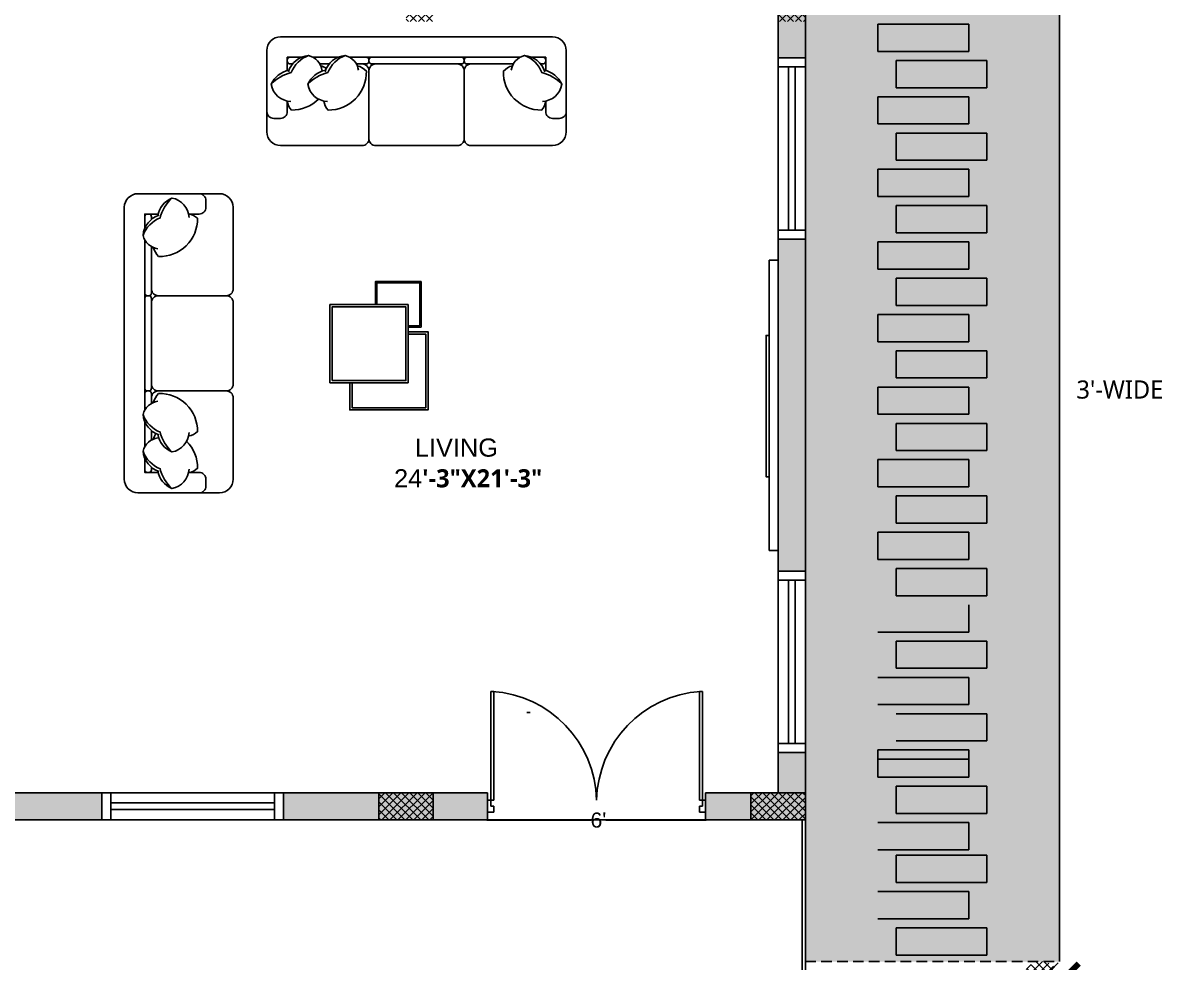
# Model space of a CAD drawing. Header units: inches. Extents: x 99023 to 109265, y 17199 to 18675.
# Drawn here: x 99803 to 100180.5, y 17932.4 to 18243 of the extents above; entities that cross this region are included whole.
import ezdxf

# ---------------------------------------------------------------- set-up
doc = ezdxf.new("R2010")
doc.units = ezdxf.units.IN
doc.linetypes.add('HIDDEN', pattern=[0.375, 0.25, -0.125])
doc.layers.get('0').update_dxf_attribs({"color": 255})
for name, color, linetype in [('Column', 170, 'Continuous'), ('HAT', 8, 'Continuous'), ('I-WALL-PATT', 7, 'Continuous')]:
    doc.layers.add(name, color=color, linetype=linetype)
doc.styles.get("Standard").update_dxf_attribs({"font": 'arial.ttf'})
doc.styles.add('style2', font='romans.shx', dxfattribs={"width": 0.65})
doc.dimstyles.new('115', dxfattribs={"dimscale": 4.25, "dimtxt": 3, "dimasz": 0.5, "dimexe": 0.75, "dimexo": 0.75, "dimgap": 0.25, "dimtad": 1, "dimdec": 8, "dimzin": 0, "dimdsep": 46, "dimlunit": 4, "dimtxsty": 'style2', "dimblk": 'DOT', "dimcen": 0.25, "dimdle": 0.75, "dimclrd": 5, "dimclre": 5, "dimclrt": 2, "dimadec": 0, "dimazin": 0, "dimtfac": 0.75, "dimtdec": 8, "dimtix": 1, "dimtmove": 2, "dimatfit": 0, "dimfxl": 1, "dimfrac": 1, "dimtolj": 1, "dimtzin": 0, "dimlwd": -1, "dimlwe": -1, "dimarcsym": 0})
doc.dimstyles.get("Standard").update_dxf_attribs({"dimtxt": 0.18, "dimasz": 0.18, "dimexe": 0.18, "dimexo": 0.0625, "dimgap": 0.09, "dimtad": 0, "dimtih": 1, "dimtoh": 1, "dimdec": 4, "dimzin": 0, "dimdsep": 46, "dimtxsty": 'Standard', "dimcen": 0.09, "dimadec": 0, "dimazin": 0, "dimtfac": 1, "dimtdec": 4, "dimtofl": 0, "dimtmove": 0, "dimatfit": 3, "dimfxl": 1, "dimtolj": 1, "dimtzin": 0, "dimarcsym": 0})

# ---------------------------------------------------------------- blocks, each defined once
blk = doc.blocks.new('*D28')
at = {"color": 0, "lineweight": -2, "transparency": 16777216}
for p, q in [((99956.57, 17979.38), (99956.57, 17979.17)), ((99956.75, 17979.35), (99990.77, 17979.35)), ((100028.39, 17979.35), (99995.58, 17979.35)), ((100028.57, 17979.38), (100028.57, 17979.17))]:
    blk.add_line(p, q, dxfattribs=at)
for points in [[(99956.75, 17979.38), (99956.75, 17979.32), (99956.57, 17979.35)], [(100028.39, 17979.38), (100028.39, 17979.32), (100028.57, 17979.35)]]:
    blk.add_solid(points, dxfattribs=at)
at = {"layer": 'Defpoints', "color": 0, "lineweight": -2, "transparency": 16777216}
for p in [(99956.57, 17979.44), (99956.57, 17979.35), (100028.57, 17979.44)]:
    blk.add_point(p, dxfattribs=at)
at = {"color": 0, "transparency": 16777216, "insert": (99993.18, 17979.35), "char_height": 5, "attachment_point": 5}
blk.add_mtext("\\A1;6'", dxfattribs=at)
blk = doc.blocks.new('_ArchTick')
at = {"color": 0, "linetype": 'ByBlock', "const_width": 0.15}
blk.add_lwpolyline([(-0.5, -0.5), (0.5, 0.5)], dxfattribs=at)
blk = doc.blocks.new('*D17')
at = {"color": 4, "linetype": 'ByBlock', "transparency": 16777216}
for p, q in [((100145.57, 17929.42), (100145.57, 17922.35)), ((101708.57, 17929.42), (101708.57, 17922.35))]:
    blk.add_line(p, q, dxfattribs=at)
at = {"color": 4, "transparency": 16777216}
blk.add_line((100142.38, 17925.54), (101711.76, 17925.54), dxfattribs=at)
at = {"layer": 'Defpoints', "color": 0, "linetype": 'ByBlock', "lineweight": -2, "transparency": 16777216}
for p in [(100145.57, 17932.61), (101708.57, 17932.61), (101708.57, 17925.54)]:
    blk.add_point(p, dxfattribs=at)
at = {"color": 4, "linetype": 'ByBlock', "transparency": 16777216, "xscale": 12.75, "yscale": 12.75, "zscale": 12.75, "rotation": 180}
blk.add_blockref('_ArchTick', (100145.57, 17925.54), dxfattribs=at)
at = {"color": 4, "linetype": 'ByBlock', "transparency": 16777216, "xscale": 12.75, "yscale": 12.75, "zscale": 12.75}
blk.add_blockref('_ArchTick', (101708.57, 17925.54), dxfattribs=at)
at = {"color": 4, "linetype": 'ByBlock', "transparency": 16777216, "insert": (100927.07, 17934.19), "char_height": 12.75, "attachment_point": 5, "style": 'style2'}
blk.add_mtext('\\A1;130\'-3"', dxfattribs=at)

msp = doc.modelspace()

# ---------------------------------------------------------------- hatches: boundary and pattern name
at = {"layer": 'HAT', "linetype": 'ByBlock'}
h = msp.add_hatch(dxfattribs=at)
h.set_pattern_fill('ANSI37', color=256, scale=15)
h.set_pattern_definition([(45, (-251813.3967, -54534.0869), (-1.325825215, 1.325825215), []), (135, (-251813.3967, -54534.0869), (-1.325825215, -1.325825215), [])])
h.paths.add_polyline_path([(99572.56989581, 17979.43877382), (99587.56989581, 17979.43877382), (99587.56989581, 17988.43877382), (99572.56989581, 17988.43877382)])
edge = h.paths.add_edge_path()
edge.add_arc((99767.56989581, 18066.43877382), 6, 0, 360)
edge = h.paths.add_edge_path()
edge.add_arc((99611.56989581, 18066.43877382), 6, 0, 360)
edge = h.paths.add_edge_path()
edge.add_arc((99767.56989581, 18175.93877382), 6, 0, 360)
edge = h.paths.add_edge_path()
edge.add_arc((99611.56989581, 18175.93877382), 6, 0, 360)
edge = h.paths.add_edge_path()
edge.add_arc((100139.56989581, 17926.60544049), 6, 0, 360)
edge = h.paths.add_edge_path()
edge.add_arc((100139.56989581, 17769.43877382), 6, 0, 360)
edge = h.paths.add_edge_path()
edge.add_arc((99914.78482924, 17769.43877382), 6, 0, 360)
edge = h.paths.add_edge_path()
edge.add_arc((100057.06989581, 17851.93877382), 6, 0, 360)
edge = h.paths.add_edge_path()
edge.add_arc((99934.10840987, 17851.93877382), 6, 0, 360)
edge = h.paths.add_edge_path()
edge.add_arc((99835.06989581, 17851.93877382), 6, 0, 360)
h.paths.add_polyline_path([(100061.56989581, 17979.43877382), (100043.56989581, 17979.43877382), (100043.56989581, 17988.43877382), (100061.56989581, 17988.43877382)])
h.paths.add_polyline_path([(99920.60840987, 17979.43877382), (99938.60840987, 17979.43877382), (99938.60840987, 17988.43877382), (99920.60840987, 17988.43877382)])
h.paths.add_polyline_path([(99755.56989581, 17979.43877382), (99770.56989581, 17979.43877382), (99770.56989581, 17988.43877382), (99755.56989581, 17988.43877382)])
h.paths.add_polyline_path([(99572.56989581, 17847.43877382), (99587.56989581, 17847.43877382), (99587.56989581, 17856.43877382), (99572.56989581, 17856.43877382)])
h.paths.add_polyline_path([(99755.56989581, 17862.43877382), (99755.56989581, 17847.43877382), (99764.56989581, 17847.43877382), (99764.56989581, 17862.43877382)])
h.paths.add_polyline_path([(100052.56989581, 18261.43877382), (100052.56989581, 18243.43877382), (100061.56989581, 18243.43877382), (100061.56989581, 18261.43877382)])
h.paths.add_polyline_path([(99929.60840987, 18261.43877382), (99929.60840987, 18243.43877382), (99938.60840987, 18243.43877382), (99938.60840987, 18261.43877382)])
h.paths.add_polyline_path([(99755.56989581, 18258.43877382), (99755.56989581, 18243.43877382), (99764.56989581, 18243.43877382), (99764.56989581, 18258.43877382)])
h.paths.add_polyline_path([(99671.56989581, 18258.43877382), (99671.56989581, 18243.43877382), (99680.56989581, 18243.43877382), (99680.56989581, 18258.43877382)])
h.paths.add_polyline_path([(99488.56989581, 18258.43877382), (99488.56989581, 18243.43877382), (99497.56989581, 18243.43877382), (99497.56989581, 18258.43877382)])
h.paths.add_polyline_path([(99374.56989581, 18171.43877382), (99392.56989581, 18171.43877382), (99392.56989581, 18180.43877382), (99374.56989581, 18180.43877382)])
h.paths.add_polyline_path([(99383.56989581, 18006.43877382), (99383.56989581, 17991.43877382), (99392.56989581, 17991.43877382), (99392.56989581, 18006.43877382)])
h.paths.add_polyline_path([(99383.56989581, 17862.43877382), (99383.56989581, 17847.43877382), (99392.56989581, 17847.43877382), (99392.56989581, 17862.43877382)])
h.paths.add_polyline_path([(99197.56989581, 17862.43877382), (99197.56989581, 17847.43877382), (99206.56989581, 17847.43877382), (99206.56989581, 17862.43877382)])
h.paths.add_polyline_path([(99197.56989581, 18006.43877382), (99197.56989581, 17991.43877382), (99206.56989581, 17991.43877382), (99206.56989581, 18006.43877382)])
h.paths.add_polyline_path([(99197.56989581, 18189.43877382), (99197.56989581, 18171.43877382), (99206.56989581, 18171.43877382), (99206.56989581, 18189.43877382)])
h.paths.add_polyline_path([(99197.56989581, 18414.43877382), (99197.56989581, 18399.43877382), (99206.56989581, 18399.43877382), (99206.56989581, 18414.43877382)])
h.paths.add_polyline_path([(99488.56989581, 18405.43877382), (99503.56989581, 18405.43877382), (99503.56989581, 18414.43877382), (99488.56989581, 18414.43877382)])
h.paths.add_polyline_path([(99377.56989581, 18405.43877382), (99392.56989581, 18405.43877382), (99392.56989581, 18414.43877382), (99377.56989581, 18414.43877382)])
h.paths.add_polyline_path([(99665.56989581, 18405.43877382), (99680.56989581, 18405.43877382), (99680.56989581, 18414.43877382), (99665.56989581, 18414.43877382)])
h.paths.add_polyline_path([(99755.56989581, 18405.43877382), (99770.56989581, 18405.43877382), (99770.56989581, 18414.43877382), (99755.56989581, 18414.43877382)])
h.paths.add_polyline_path([(100046.56989581, 18405.43877382), (100061.56989581, 18405.43877382), (100061.56989581, 18414.43877382), (100046.56989581, 18414.43877382)])
h.paths.add_polyline_path([(99923.60840987, 18405.43877382), (99938.60840987, 18405.43877382), (99938.60840987, 18414.43877382), (99923.60840987, 18414.43877382)])
at = {"layer": 'I-WALL-PATT', "true_color": 0x136734, "transparency": 33554687}
h = msp.add_hatch(dxfattribs=at)
h.set_pattern_fill('AR-CONC', color=116)
h.set_pattern_definition([(50, (93380.6706, 15886.008), (7.172602, -0.6275213), [0.75, -8.25]), (355, (93380.6706, 15886.008), (-1.387513, 7.521921), [0.6, -6.6]), (100.45144, (93381.268, 15885.956), (5.7850885, 6.8944), [0.637402, -7.011421]), (46.1842, (93380.671, 15888.008), (10.672413, -1.655193), [1.125, -12.375]), (96.63564, (93381.56, 15887.87), (9.34662, 9.741186), [0.956103, -10.517138]), (351.18416, (93380.671, 15888.008), (9.34662, 9.741186), [0.9, -9.9]), (21, (93381.6706, 15887.508), (5.9690705, -4.026189), [0.75, -8.25]), (326, (93381.6706, 15887.508), (2.433153, 7.2515005), [0.6, -6.6]), (71.45144, (93382.168, 15887.173), (8.402224, 3.2253115), [0.637402, -7.011421]), (37.5, (93380.6706, 15886.0083), (0.12159855, 3.3289385), [0, -6.52, 0, -6.7, 0, -6.625]), (7.5, (93380.6706, 15886.0083), (2.6306954, 3.9441171), [0, -3.82, 0, -6.37, 0, -2.525]), (327.5, (93378.4406, 15886.0083), (5.3382244, -0.2255487), [0, -2.5, 0, -7.8, 0, -10.35]), (317.5, (93377.4406, 15886.0083), (5.8318617, 1.0010498), [0, -3.25, 0, -5.18, 0, -7.35])])
h.paths.add_polyline_path([(100145.56989581, 18585.43877382), (100061.56989581, 18585.43877382), (100061.56989581, 18465.43877382), (100061.56989581, 18030.43877382), (100061.56989581, 17932.60544049), (100145.56989581, 17932.60544049)])
h.paths.add_polyline_path([(100121.56989581, 18533.55916079), (100091.56989581, 18533.55916079), (100091.56989581, 18542.55916079), (100121.56989581, 18542.55916079)], flags=16)
h.paths.add_polyline_path([(100115.56989581, 18545.55916079), (100085.56989581, 18545.55916079), (100085.56989581, 18554.55916079), (100115.56989581, 18554.55916079)], flags=16)
h.paths.add_polyline_path([(100121.56989581, 18518.55916079), (100121.56989581, 18509.55916079), (100091.56989581, 18509.55916079), (100091.56989581, 18518.55916079)], flags=16)
h.paths.add_polyline_path([(100121.56989581, 18557.55916079), (100091.56989581, 18557.55916079), (100091.56989581, 18566.55916079), (100121.56989581, 18566.55916079)], flags=16)
h.paths.add_polyline_path([(100115.56989581, 18506.55916079), (100115.56989581, 18497.55916079), (100085.56989581, 18497.55916079), (100085.56989581, 18506.55916079)], flags=16)
h.paths.add_polyline_path([(100121.56989581, 18494.55916079), (100121.56989581, 18485.55916079), (100091.56989581, 18485.55916079), (100091.56989581, 18494.55916079)], flags=16)
h.paths.add_polyline_path([(100121.56989581, 18470.55916079), (100121.56989581, 18461.55916079), (100091.56989581, 18461.55916079), (100091.56989581, 18470.55916079)], flags=16)
h.paths.add_polyline_path([(100115.56989581, 18458.55916079), (100115.56989581, 18449.55916079), (100085.56989581, 18449.55916079), (100085.56989581, 18458.55916079)], flags=16)
h.paths.add_polyline_path([(100121.56989581, 18446.55916079), (100121.56989581, 18437.55916079), (100091.56989581, 18437.55916079), (100091.56989581, 18446.55916079)], flags=16)
h.paths.add_polyline_path([(100115.56989581, 18434.55916079), (100115.56989581, 18425.55916079), (100085.56989581, 18425.55916079), (100085.56989581, 18434.55916079)], flags=16)
h.paths.add_polyline_path([(100121.56989581, 18422.55916079), (100121.56989581, 18413.55916079), (100091.56989581, 18413.55916079), (100091.56989581, 18422.55916079)], flags=16)
h.paths.add_polyline_path([(100115.56989581, 18410.55916079), (100115.56989581, 18401.55916079), (100085.56989581, 18401.55916079), (100085.56989581, 18410.55916079)], flags=16)
h.paths.add_polyline_path([(100121.56989581, 18398.55916079), (100121.56989581, 18389.55916079), (100091.56989581, 18389.55916079), (100091.56989581, 18398.55916079)], flags=16)
h.paths.add_polyline_path([(100115.56989581, 18386.55916079), (100115.56989581, 18377.55916079), (100085.56989581, 18377.55916079), (100085.56989581, 18386.55916079)], flags=16)
h.paths.add_polyline_path([(100121.56989581, 18374.55916079), (100121.56989581, 18365.55916079), (100091.56989581, 18365.55916079), (100091.56989581, 18374.55916079)], flags=16)
h.paths.add_polyline_path([(100115.56989581, 18362.55916079), (100115.56989581, 18353.55916079), (100085.56989581, 18353.55916079), (100085.56989581, 18362.55916079)], flags=16)
h.paths.add_polyline_path([(100121.56989581, 18350.55916079), (100121.56989581, 18341.55916079), (100091.56989581, 18341.55916079), (100091.56989581, 18350.55916079)], flags=16)
h.paths.add_polyline_path([(100115.56989581, 18338.55916079), (100115.56989581, 18329.55916079), (100085.56989581, 18329.55916079), (100085.56989581, 18338.55916079)], flags=16)
h.paths.add_polyline_path([(100121.56989581, 18326.55916079), (100121.56989581, 18317.55916079), (100091.56989581, 18317.55916079), (100091.56989581, 18326.55916079)], flags=16)
h.paths.add_polyline_path([(100115.56989581, 18314.55916079), (100115.56989581, 18305.55916079), (100085.56989581, 18305.55916079), (100085.56989581, 18314.55916079)], flags=16)
h.paths.add_polyline_path([(100121.56989581, 18302.55916079), (100121.56989581, 18293.55916079), (100091.56989581, 18293.55916079), (100091.56989581, 18302.55916079)], flags=16)
h.paths.add_polyline_path([(100115.56989581, 18290.55916079), (100115.56989581, 18281.55916079), (100085.56989581, 18281.55916079), (100085.56989581, 18290.55916079)], flags=16)
h.paths.add_polyline_path([(100121.56989581, 18278.55916079), (100121.56989581, 18269.55916079), (100091.56989581, 18269.55916079), (100091.56989581, 18278.55916079)], flags=16)
h.paths.add_polyline_path([(100115.56989581, 18266.55916079), (100115.56989581, 18257.55916079), (100085.56989581, 18257.55916079), (100085.56989581, 18266.55916079)], flags=16)
h.paths.add_polyline_path([(100121.56989581, 18254.55916079), (100121.56989581, 18245.55916079), (100091.56989581, 18245.55916079), (100091.56989581, 18254.55916079)], flags=16)
h.paths.add_polyline_path([(100115.56989581, 18242.55916079), (100115.56989581, 18233.55916079), (100085.56989581, 18233.55916079), (100085.56989581, 18242.55916079)], flags=16)
h.paths.add_polyline_path([(100121.56989581, 18230.55916079), (100121.56989581, 18221.55916079), (100091.56989581, 18221.55916079), (100091.56989581, 18230.55916079)], flags=16)
h.paths.add_polyline_path([(100115.56989581, 18218.55916079), (100115.56989581, 18209.55916079), (100085.56989581, 18209.55916079), (100085.56989581, 18218.55916079)], flags=16)
h.paths.add_polyline_path([(100121.56989581, 18206.55916079), (100121.56989581, 18197.55916079), (100091.56989581, 18197.55916079), (100091.56989581, 18206.55916079)], flags=16)
h.paths.add_polyline_path([(100115.56989581, 18194.55916079), (100115.56989581, 18185.55916079), (100085.56989581, 18185.55916079), (100085.56989581, 18194.55916079)], flags=16)
h.paths.add_polyline_path([(100121.56989581, 18182.55916079), (100121.56989581, 18173.55916079), (100091.56989581, 18173.55916079), (100091.56989581, 18182.55916079)], flags=16)
h.paths.add_polyline_path([(100115.56989581, 18170.55916079), (100115.56989581, 18161.55916079), (100085.56989581, 18161.55916079), (100085.56989581, 18170.55916079)], flags=16)
h.paths.add_polyline_path([(100121.56989581, 18158.55916079), (100121.56989581, 18149.55916079), (100091.56989581, 18149.55916079), (100091.56989581, 18158.55916079)], flags=16)
h.paths.add_polyline_path([(100115.56989581, 18146.55916079), (100115.56989581, 18137.55916079), (100085.56989581, 18137.55916079), (100085.56989581, 18146.55916079)], flags=16)
h.paths.add_polyline_path([(100121.56989581, 18134.55916079), (100121.56989581, 18125.55916079), (100091.56989581, 18125.55916079), (100091.56989581, 18134.55916079)], flags=16)
h.paths.add_polyline_path([(100115.56989581, 18122.55916079), (100115.56989581, 18113.55916079), (100085.56989581, 18113.55916079), (100085.56989581, 18122.55916079)], flags=16)
h.paths.add_polyline_path([(100121.56989581, 18110.55916079), (100121.56989581, 18101.55916079), (100091.56989581, 18101.55916079), (100091.56989581, 18110.55916079)], flags=16)
h.paths.add_polyline_path([(100115.56989581, 18098.55916079), (100115.56989581, 18089.55916079), (100085.56989581, 18089.55916079), (100085.56989581, 18098.55916079)], flags=16)
h.paths.add_polyline_path([(100121.56989581, 18086.55916079), (100121.56989581, 18077.55916079), (100091.56989581, 18077.55916079), (100091.56989581, 18086.55916079)], flags=16)
h.paths.add_polyline_path([(100115.56989581, 18074.55916079), (100115.56989581, 18065.55916079), (100085.56989581, 18065.55916079), (100085.56989581, 18074.55916079)], flags=16)
h.paths.add_polyline_path([(100121.56989581, 18062.55916079), (100121.56989581, 18053.55916079), (100091.56989581, 18053.55916079), (100091.56989581, 18062.55916079)], flags=16)
h.paths.add_polyline_path([(100115.56989581, 18050.55916079), (100115.56989581, 18041.55916079), (100085.56989581, 18041.55916079), (100085.56989581, 18050.55916079)], flags=16)
h.paths.add_polyline_path([(100121.56989581, 18038.55916079), (100121.56989581, 18029.55916079), (100091.56989581, 18029.55916079), (100091.56989581, 18038.55916079)], flags=16)
h.paths.add_polyline_path([(100115.56989581, 18026.55916079), (100115.56989581, 18017.55916079), (100085.56989581, 18017.55916079), (100085.56989581, 18026.55916079)], flags=16)
h.paths.add_polyline_path([(100121.56989581, 18014.55916079), (100121.56989581, 18005.55916079), (100091.56989581, 18005.55916079), (100091.56989581, 18014.55916079)], flags=16)
h.paths.add_polyline_path([(100115.56989581, 18002.55916079), (100115.56989581, 17993.55916079), (100085.56989581, 17993.55916079), (100085.56989581, 18002.55916079)], flags=16)
at = {"layer": 'I-WALL-PATT', "true_color": 0x636466, "transparency": 33554687}
h = msp.add_hatch(color=251, dxfattribs=at)
h.dxf.hatch_style = 1
h.paths.add_polyline_path([(100052.56989581, 18231.43877382), (100061.56989581, 18231.43877382), (100061.56989581, 18261.43877382), (100052.56989581, 18261.43877382)])
at = {"layer": 'I-WALL-PATT', "true_color": 0x884a2d, "transparency": 33554687}
h = msp.add_hatch(color=27, dxfattribs=at)
h.dxf.hatch_style = 1
h.paths.add_polyline_path([(100121.56989581, 18245.55916079), (100121.56989581, 18254.55916079), (100091.56989581, 18254.55916079), (100091.56989581, 18245.55916079)])
h.paths.add_polyline_path([(100085.56989581, 18242.55916079), (100085.56989581, 18233.55916079), (100115.56989581, 18233.55916079), (100115.56989581, 18242.55916079)])
h = msp.add_hatch(color=27, dxfattribs=at)
h.dxf.hatch_style = 1
h.paths.add_polyline_path([(100121.56989581, 18221.55916079), (100121.56989581, 18230.55916079), (100091.56989581, 18230.55916079), (100091.56989581, 18221.55916079)])
h.paths.add_polyline_path([(100085.56989581, 18218.55916079), (100085.56989581, 18209.55916079), (100115.56989581, 18209.55916079), (100115.56989581, 18218.55916079)])
h = msp.add_hatch(color=27, dxfattribs=at)
h.dxf.hatch_style = 1
h.paths.add_polyline_path([(100121.56989581, 18197.55916079), (100121.56989581, 18206.55916079), (100091.56989581, 18206.55916079), (100091.56989581, 18197.55916079)])
h.paths.add_polyline_path([(100085.56989581, 18194.55916079), (100085.56989581, 18185.55916079), (100115.56989581, 18185.55916079), (100115.56989581, 18194.55916079)])
h = msp.add_hatch(color=27, dxfattribs=at)
h.dxf.hatch_style = 1
h.paths.add_polyline_path([(100121.56989581, 18173.55916079), (100121.56989581, 18182.55916079), (100091.56989581, 18182.55916079), (100091.56989581, 18173.55916079)])
h.paths.add_polyline_path([(100085.56989581, 18170.55916079), (100085.56989581, 18161.55916079), (100115.56989581, 18161.55916079), (100115.56989581, 18170.55916079)])
at = {"layer": 'I-WALL-PATT', "true_color": 0x636466, "transparency": 33554687}
h = msp.add_hatch(color=251, dxfattribs=at)
h.dxf.hatch_style = 1
h.paths.add_polyline_path([(100061.56989581, 18171.43877382), (100052.56989581, 18171.43877382), (100052.56989581, 18061.70408886), (100061.56989581, 18061.70408886)])
h.paths.add_polyline_path([(100061.56989581, 18001.70408886), (100052.56989581, 18001.70408886), (100052.56989581, 17988.43877382), (100028.56989581, 17988.43877382), (100028.56989581, 17979.43877382), (100061.56989581, 17979.43877382)])
at = {"layer": 'I-WALL-PATT', "true_color": 0x884a2d, "transparency": 33554687}
h = msp.add_hatch(color=27, dxfattribs=at)
h.dxf.hatch_style = 1
h.paths.add_polyline_path([(100121.56989581, 18149.55916079), (100121.56989581, 18158.55916079), (100091.56989581, 18158.55916079), (100091.56989581, 18149.55916079)])
h.paths.add_polyline_path([(100085.56989581, 18146.55916079), (100085.56989581, 18137.55916079), (100115.56989581, 18137.55916079), (100115.56989581, 18146.55916079)])
h = msp.add_hatch(color=27, dxfattribs=at)
h.dxf.hatch_style = 1
h.paths.add_polyline_path([(100121.56989581, 18125.55916079), (100121.56989581, 18134.55916079), (100091.56989581, 18134.55916079), (100091.56989581, 18125.55916079)])
h.paths.add_polyline_path([(100085.56989581, 18122.55916079), (100085.56989581, 18113.55916079), (100115.56989581, 18113.55916079), (100115.56989581, 18122.55916079)])
h = msp.add_hatch(color=27, dxfattribs=at)
h.dxf.hatch_style = 1
h.paths.add_polyline_path([(100121.56989581, 18101.55916079), (100121.56989581, 18110.55916079), (100091.56989581, 18110.55916079), (100091.56989581, 18101.55916079)])
h.paths.add_polyline_path([(100085.56989581, 18098.55916079), (100085.56989581, 18089.55916079), (100115.56989581, 18089.55916079), (100115.56989581, 18098.55916079)])
h = msp.add_hatch(color=27, dxfattribs=at)
h.dxf.hatch_style = 1
h.paths.add_polyline_path([(100121.56989581, 18077.55916079), (100121.56989581, 18086.55916079), (100091.56989581, 18086.55916079), (100091.56989581, 18077.55916079)])
h.paths.add_polyline_path([(100085.56989581, 18074.55916079), (100085.56989581, 18065.55916079), (100115.56989581, 18065.55916079), (100115.56989581, 18074.55916079)])
h = msp.add_hatch(color=27, dxfattribs=at)
h.dxf.hatch_style = 1
h.paths.add_polyline_path([(100121.56989581, 18053.55916079), (100121.56989581, 18062.55916079), (100091.56989581, 18062.55916079), (100091.56989581, 18053.55916079)])
h.paths.add_polyline_path([(100085.56989581, 18050.55916079), (100085.56989581, 18041.55916079), (100115.56989581, 18041.55916079), (100115.56989581, 18050.55916079)])
h = msp.add_hatch(color=27, dxfattribs=at)
h.dxf.hatch_style = 1
h.paths.add_polyline_path([(100121.56989581, 18029.55916079), (100121.56989581, 18038.55916079), (100091.56989581, 18038.55916079), (100091.56989581, 18029.55916079)])
h.paths.add_polyline_path([(100085.56989581, 18026.55916079), (100085.56989581, 18017.55916079), (100115.56989581, 18017.55916079), (100115.56989581, 18026.55916079)])
h = msp.add_hatch(color=27, dxfattribs=at)
h.dxf.hatch_style = 1
h.paths.add_polyline_path([(100121.56989581, 18005.55916079), (100121.56989581, 18014.55916079), (100091.56989581, 18014.55916079), (100091.56989581, 18005.55916079)])
h.paths.add_polyline_path([(100085.56989581, 18002.55916079), (100085.56989581, 17993.55916079), (100115.56989581, 17993.55916079), (100115.56989581, 18002.55916079)])
h = msp.add_hatch(color=27, dxfattribs=at)
h.dxf.hatch_style = 1
h.paths.add_polyline_path([(100121.56989581, 17981.55916079), (100121.56989581, 17990.55916079), (100091.56989581, 17990.55916079), (100091.56989581, 17981.55916079)])
h.paths.add_polyline_path([(100085.56989581, 17978.55916079), (100085.56989581, 17969.55916079), (100115.56989581, 17969.55916079), (100115.56989581, 17978.55916079)])
at = {"layer": 'I-WALL-PATT', "true_color": 0x636466, "transparency": 33554687}
h = msp.add_hatch(color=251, dxfattribs=at)
h.dxf.hatch_style = 1
h.paths.add_polyline_path([(99764.56989581, 17979.43877382), (99829.06989581, 17979.43877382), (99829.06989581, 17988.43877382), (99755.56989581, 17988.43877382), (99755.56989581, 17856.43877382), (99725.56989581, 17856.43877382), (99725.56989581, 17847.43877382), (99764.56989581, 17847.43877382)])
h.paths.add_polyline_path([(99956.56989581, 17979.43877382), (99956.56989581, 17988.43877382), (99889.06989581, 17988.43877382), (99889.06989581, 17979.43877382)])
at = {"layer": 'I-WALL-PATT', "true_color": 0x884a2d, "transparency": 33554687}
h = msp.add_hatch(color=27, dxfattribs=at)
h.dxf.hatch_style = 1
h.paths.add_polyline_path([(100121.56989581, 17958.74587805), (100121.56989581, 17967.74587805), (100091.56989581, 17967.74587805), (100091.56989581, 17958.74587805)])
h.paths.add_polyline_path([(100085.56989581, 17955.74587805), (100085.56989581, 17946.74587805), (100115.56989581, 17946.74587805), (100115.56989581, 17955.74587805)])
h.paths.add_polyline_path([(100091.56989581, 17934.74587805), (100091.56989581, 17943.74587805), (100121.56989581, 17943.74587805), (100121.56989581, 17934.74587805)])

# ---------------------------------------------------------------- linework, layer by layer
at = {"color": 19, "true_color": 0x552a2a}
for p, q in [((99958.56989581, 18021.93877382), (99957.56989581, 18021.93877382)), ((99957.56989581, 17985.93877382), (99956.56989581, 17985.93877382)), ((99956.56989581, 17985.93877382), (99956.56989581, 17981.93877382)), ((99957.56989581, 17983.93877382), (99957.56989581, 17985.93877382)), ((99958.56989581, 17985.93877382), (99957.56989581, 17985.93877382)), ((100027.56989581, 17983.93877382), (100027.56989581, 17985.93877382)), ((100027.56989581, 17985.93877382), (100028.56989581, 17985.93877382)), ((100028.56989581, 17985.93877382), (100028.56989581, 17981.93877382)), ((99956.56989581, 17981.93877382), (99958.56989581, 17981.93877382)), ((99958.56989581, 17983.93877382), (99957.56989581, 17983.93877382)), ((99958.56989581, 17981.93877382), (99958.56989581, 17983.93877382)), ((100026.56989581, 17983.93877382), (100027.56989581, 17983.93877382)), ((100026.56989581, 17981.93877382), (100026.56989581, 17983.93877382)), ((100028.56989581, 17981.93877382), (100026.56989581, 17981.93877382))]:
    msp.add_line(p, q, dxfattribs=at)
at = {"color": 251, "ltscale": 0.03, "true_color": 0x636466}
for points in [[(99982.52964389, 18206.90611744, -0.4142135624), (99978.03339061, 18202.40986416), (99951.05587094, 18202.40986416, -0.4142135624), (99948.8077443, 18204.6579908, -0.4142135624), (99946.55961766, 18202.40986416), (99919.58209799, 18202.40986416, -0.4142135624), (99917.33397135, 18204.6579908, -0.4142135624), (99915.08584471, 18202.40986416), (99888.10832503, 18202.40986416, -0.4142135624), (99883.61207175, 18206.90611744), (99883.61207175, 18233.88363711, -0.4142135624), (99888.10832503, 18238.37989039), (99978.03339061, 18238.37989039, -0.4142135624), (99982.52964389, 18233.88363711)], [(99867.96093602, 18186.49018393, -0.4142135624), (99872.4571893, 18181.99393065), (99872.4571893, 18155.01641097, -0.4142135624), (99870.20906266, 18152.76828433, -0.4142135624), (99872.4571893, 18150.5201577), (99872.4571893, 18123.54263802, -0.4142135624), (99870.20906266, 18121.29451138, -0.4142135624), (99872.4571893, 18119.04638474), (99872.4571893, 18092.06886507, -0.4142135624), (99867.96093602, 18087.57261179), (99840.98341634, 18087.57261179, -0.4142135624), (99836.48716307, 18092.06886507), (99836.48716307, 18181.99393065, -0.4142135624), (99840.98341634, 18186.49018393)]]:
    msp.add_lwpolyline(points, format="xyb", close=True, dxfattribs=at)
at = {"color": 251, "true_color": 0x636466}
for points in [[(99885.04285807, 18222.66426843, -0.1477298759), (99891.61348791, 18226.52790165, -0.2133427586), (99897.41110041, 18232.19456267)], [(99895.08588627, 18231.63551048), (99890.35645167, 18231.63551048), (99890.35645167, 18227.21740655, -0.4143521106)], [(99892.07203323, 18229.38738384), (99891.25570233, 18229.38738384, -0.4142135624), (99890.35645167, 18230.28663449), (99890.35645167, 18230.73625982, -0.4142135624), (99891.25570233, 18231.63551048)], [(99890.70574929, 18226.83582646, -0.3066634949), (99897.41110041, 18232.19456267, -0.3063299663), (99901.791521, 18227.30062829)], [(99891.25570233, 18231.63551048), (99895.08588627, 18231.63551048, -0.4144686762)], [(99897.15342934, 18222.66426843, -0.1477298759), (99903.72405919, 18226.52790165, -0.2133427586), (99909.52167169, 18232.19456267)], [(99898.82595364, 18231.63551048), (99907.19645754, 18231.63551048, -0.4147466524)], [(99902.81632056, 18226.83582646, -0.3066634949), (99909.52167169, 18232.19456267, -0.3063299663), (99913.90209227, 18227.30062829)], [(99910.93652492, 18231.63551048), (99916.43472069, 18231.63551048, -0.4142135624), (99917.33397135, 18230.73625982), (99917.33397135, 18230.28663449, -0.4142135624), (99916.43472069, 18229.38738384), (99913.20025072, 18229.38738384, -0.1263133649)], [(99967.31576201, 18231.63551048), (99949.70699496, 18231.63551048, 0.4142135624), (99948.8077443, 18230.73625982), (99948.8077443, 18230.28663449, 0.4142135624), (99949.70699496, 18229.38738384), (99965.0520362, 18229.38738384, 0.4126515509)], [(99975.43596636, 18226.83582646, 0.3066634949), (99968.73061524, 18232.19456267, 0.3063299663), (99964.35019465, 18227.30062829)], [(99981.09885758, 18222.66426843, 0.1477298759), (99974.52822773, 18226.52790165, 0.2133427586), (99968.73061524, 18232.19456267)], [(99974.88601332, 18231.63551048), (99971.05582938, 18231.63551048, 0.4125353507)], [(99974.06968242, 18229.38738384), (99974.88601332, 18229.38738384, 0.4142135624), (99975.78526397, 18230.28663449), (99975.78526397, 18230.73625982, 0.4142135624), (99974.88601332, 18231.63551048)], [(99891.48465134, 18216.99760741, -0.3567723648), (99885.04285807, 18222.66426843, -0.2495420503), (99890.87971393, 18227.33407884)], [(99903.59522262, 18216.99760741, -0.3567723648), (99897.15342934, 18222.66426843, -0.2495420503), (99902.9902852, 18227.33407884)], [(99904.1826045, 18229.38738384), (99901.08967944, 18229.38738384, -0.4145988486)], [(99903.25588716, 18227.93925772, 0.071865379), (99901.37108767, 18228.81816662)], [(99902.46213114, 18217.13467758, 0.1655406299), (99903.85289369, 18214.16427689, 0.4259891687), (99916.47880917, 18227.04305223, 0.1215233233), (99913.48165895, 18228.81816662)], [(99915.08584471, 18229.38738384, -0.4142135624), (99917.33397135, 18227.1392572), (99917.33397135, 18204.6579908, -0.4173201769)], [(99919.58209799, 18229.38738384, 0.4142135624), (99917.33397135, 18227.1392572)], [(99946.55961766, 18229.38738384, -0.4142135624), (99948.8077443, 18227.1392572)], [(99951.05587094, 18229.38738384, 0.4142135624), (99948.8077443, 18227.1392572), (99948.8077443, 18204.6579908, 0.4152490963)], [(99975.79015578, 18217.13467758, -0.1655406299), (99974.39939324, 18214.16427689, -0.4259891687), (99961.77347775, 18227.04305223, -0.1215233233), (99964.77062797, 18228.81816662)], [(99974.6570643, 18216.99760741, 0.3567723648), (99981.09885758, 18222.66426843, 0.2495420503), (99975.26200172, 18227.33407884)], [(99890.35645167, 18217.13366393), (99890.35645167, 18213.65049736, -0.4142135624), (99888.10832503, 18211.40237072), (99885.86019839, 18211.40237072, -0.4142135624), (99883.61207175, 18213.65049736)], [(99890.35155987, 18217.13467758, 0.1655406299), (99891.74232241, 18214.16427689, 0.2002311474), (99900.66656162, 18217.78193976)], [(99982.52964389, 18213.65049736, -0.4142135624), (99980.28151725, 18211.40237072), (99978.03339061, 18211.40237072, -0.4142135624), (99975.78526397, 18213.65049736), (99975.78526397, 18217.13366393)], [(99861.2165561, 18186.49018393, -0.4142135624), (99863.46468274, 18184.24205729), (99863.46468274, 18181.99393065, -0.4142135624), (99861.2165561, 18179.74580401), (99857.73338953, 18179.74580401)], [(99852.20278502, 18185.05939761, 0.1477298759), (99848.33915181, 18178.48876777, 0.2133427586), (99842.67249078, 18172.69115527)], [(99857.86944605, 18178.61760434, 0.3567723648), (99852.20278502, 18185.05939761, 0.2495420503), (99847.53297462, 18179.22254175)], [(99848.031227, 18179.39650639, 0.3066634949), (99842.67249078, 18172.69115527, 0.3063299663), (99847.56642517, 18168.31073468)], [(99845.47966962, 18178.03022245), (99845.47966962, 18178.84655335, 0.4142135624), (99844.58041897, 18179.74580401), (99844.13079364, 18179.74580401, 0.4142135624), (99843.23154298, 18178.84655335)], [(99843.23154298, 18178.84655335), (99843.23154298, 18175.01636941, 0.4125353507)], [(99857.73237588, 18179.75069581, -0.1655406299), (99860.70277656, 18178.35993327, -0.4259891687), (99847.82400123, 18165.73401779, -0.1215233233), (99846.04888684, 18168.73116801)], [(99843.23154298, 18171.27630204), (99843.23154298, 18153.66753499, 0.4142135624), (99844.13079364, 18152.76828433), (99844.58041897, 18152.76828433, 0.4142135624), (99845.47966962, 18153.66753499), (99845.47966962, 18169.01257624, 0.4126515509)], [(99845.47966962, 18155.01641097, 0.4142135624), (99847.72779626, 18152.76828433), (99870.20906266, 18152.76828433, 0.4152490963)], [(99845.47966962, 18150.5201577, -0.4142135624), (99847.72779626, 18152.76828433)], [(99845.47966962, 18123.54263802, 0.4142135624), (99847.72779626, 18121.29451138)], [(99848.031227, 18106.7768606, -0.3066634949), (99842.67249078, 18113.48221172, -0.3063299663), (99847.56642517, 18117.86263231)], [(99843.23154298, 18114.89706495), (99843.23154298, 18120.39526073, -0.4142135624), (99844.13079364, 18121.29451138), (99844.58041897, 18121.29451138, -0.4142135624), (99845.47966962, 18120.39526073), (99845.47966962, 18117.16079075, -0.1263133649)], [(99845.47966962, 18119.04638474, -0.4142135624), (99847.72779626, 18121.29451138), (99870.20906266, 18121.29451138, -0.4173201769)], [(99857.73237588, 18106.42267118, 0.1655406299), (99860.70277656, 18107.81343372, 0.4259891687), (99847.82400123, 18120.4393492, 0.1215233233), (99846.04888684, 18117.44219898)], [(99852.20278502, 18101.11396938, -0.1477298759), (99848.33915181, 18107.68459922, -0.2133427586), (99842.67249078, 18113.48221172)], [(99843.23154298, 18102.78649368), (99843.23154298, 18111.15699758, -0.4147466524)], [(99845.47966962, 18108.14314454), (99845.47966962, 18105.05021948, -0.4145988486)], [(99846.92779574, 18107.21642719, 0.071865379), (99846.04888684, 18105.33162771)], [(99857.86944605, 18107.55576265, -0.3567723648), (99852.20278502, 18101.11396938, -0.2495420503), (99847.53297462, 18106.95082524)], [(99848.031227, 18094.66628932, -0.3066634949), (99842.67249078, 18101.37164044, -0.3063299663), (99847.56642517, 18105.75206103)], [(99857.73237588, 18094.3120999, 0.1655406299), (99860.70277656, 18095.70286245, 0.2002311474), (99857.0851137, 18104.62710166)], [(99852.20278502, 18089.0033981, -0.1477298759), (99848.33915181, 18095.57402795, -0.2133427586), (99842.67249078, 18101.37164044)], [(99843.23154298, 18099.0464263), (99843.23154298, 18094.31699171), (99847.6496469, 18094.31699171, -0.4143521106)], [(99843.23154298, 18095.21624236), (99843.23154298, 18099.0464263, -0.4144686762)], [(99845.47966962, 18096.03257326), (99845.47966962, 18095.21624236, -0.4142135624), (99844.58041897, 18094.31699171), (99844.13079364, 18094.31699171, -0.4142135624), (99843.23154298, 18095.21624236)], [(99857.86944605, 18095.44519138, -0.3567723648), (99852.20278502, 18089.0033981, -0.2495420503), (99847.53297462, 18094.84025396)], [(99857.73338953, 18094.31699171), (99861.2165561, 18094.31699171, -0.4142135624), (99863.46468274, 18092.06886507), (99863.46468274, 18089.82073843, -0.4142135624), (99861.2165561, 18087.57261179)]]:
    msp.add_lwpolyline(points, format="xyb", dxfattribs=at)
for points in [[(99907.19645754, 18231.63551048), (99898.82595364, 18231.63551048)], [(99967.31576201, 18231.63551048), (99910.93652492, 18231.63551048)], [(99975.78526397, 18227.21740655), (99975.78526397, 18231.63551048), (99971.05582938, 18231.63551048)], [(99847.6496469, 18179.74580401), (99843.23154298, 18179.74580401), (99843.23154298, 18175.01636941)], [(99843.23154298, 18171.27630204), (99843.23154298, 18114.89706495)], [(99843.23154298, 18111.15699758), (99843.23154298, 18102.78649368)]]:
    msp.add_lwpolyline(points, dxfattribs=at)
for points in [[(99918.233222, 18231.63551048), (99947.90849364, 18231.63551048, -0.4142135624), (99948.8077443, 18230.73625982), (99948.8077443, 18230.28663449, -0.4142135624), (99947.90849364, 18229.38738384), (99918.233222, 18229.38738384, -0.4142135624), (99917.33397135, 18230.28663449), (99917.33397135, 18230.73625982, -0.4142135624)], [(99843.23154298, 18122.19376204), (99843.23154298, 18151.86903368, -0.4142135624), (99844.13079364, 18152.76828433), (99844.58041897, 18152.76828433, -0.4142135624), (99845.47966962, 18151.86903368), (99845.47966962, 18122.19376204, -0.4142135624), (99844.58041897, 18121.29451138), (99844.13079364, 18121.29451138, -0.4142135624)]]:
    msp.add_lwpolyline(points, format="xyb", close=True, dxfattribs=at)
at = {"color": 251, "ltscale": 0.03, "true_color": 0x636466}
for points in [[(99930.28191415, 18142.38743858), (99934.57998268, 18142.38743858), (99934.57998268, 18157.46531044), (99919.50211082, 18157.46531044), (99919.50211082, 18149.82141613)], [(99930.28191415, 18142.81796292), (99934.14945834, 18142.81796292), (99934.14945834, 18157.0347861), (99919.93263516, 18157.0347861), (99919.93263516, 18149.82141613)], [(99911.00732309, 18123.96899137), (99911.00732309, 18114.98125247), (99936.85974785, 18114.98125247), (99936.85974785, 18140.83367723), (99930.28191415, 18140.83367723)], [(99911.74549743, 18123.96899137), (99911.74549743, 18115.71942681), (99936.12157351, 18115.71942681), (99936.12157351, 18140.09550289), (99930.28191415, 18140.09550289)]]:
    msp.add_lwpolyline(points, dxfattribs=at)
for points in [[(99904.4294894, 18123.96899137), (99930.28191415, 18123.96899137), (99930.28191415, 18149.82141613), (99904.4294894, 18149.82141613)], [(99905.16766373, 18124.70716571), (99929.54373982, 18124.70716571), (99929.54373982, 18149.08324179), (99905.16766373, 18149.08324179)]]:
    msp.add_lwpolyline(points, close=True, dxfattribs=at)
at = {"layer": 'Column', "color": 3, "linetype": 'ByBlock', "ltscale": 12}
for points in [[(99920.60840987, 17979.43877382), (99938.60840987, 17979.43877382), (99938.60840987, 17988.43877382), (99920.60840987, 17988.43877382)], [(100061.56989581, 17979.43877382), (100043.56989581, 17979.43877382), (100043.56989581, 17988.43877382), (100061.56989581, 17988.43877382)]]:
    msp.add_lwpolyline(points, close=True, dxfattribs=at)
at = {"layer": 'I-WALL-PATT', "color": 251, "true_color": 0x636466}
for p, q in [((100145.56989581, 17932.60544049), (100145.56989581, 18585.43877382)), ((100061.56989581, 18231.43877382), (100052.56989581, 18231.43877382)), ((100052.56989581, 18171.43877382), (100052.56989581, 18231.43877382)), ((100061.56989581, 18171.43877382), (100061.56989581, 18231.43877382)), ((100061.56989581, 18228.43877382), (100052.56989581, 18228.43877382)), ((100055.96989581, 18174.43877382), (100055.96989581, 18228.43877382)), ((100058.16989581, 18174.43877382), (100058.16989581, 18228.43877382)), ((100061.56989581, 18174.43877382), (100052.56989581, 18174.43877382)), ((100061.56989581, 18171.43877382), (100052.56989581, 18171.43877382)), ((100052.56989581, 18164.57143134), (100049.56989581, 18164.57143134)), ((100049.56989581, 18164.57143134), (100049.56989581, 18068.57143134)), ((100052.56989581, 18164.57143134), (100052.56989581, 18068.57143134)), ((100049.56989581, 18068.57143134), (100052.56989581, 18068.57143134)), ((100061.56989581, 18061.70408886), (100052.56989581, 18061.70408886)), ((100052.56989581, 18001.70408886), (100052.56989581, 18061.70408886)), ((100061.56989581, 18001.70408886), (100061.56989581, 18061.70408886)), ((100061.56989581, 18058.70408886), (100052.56989581, 18058.70408886)), ((100055.96989581, 18004.70408886), (100055.96989581, 18058.70408886)), ((100058.16989581, 18004.70408886), (100058.16989581, 18058.70408886)), ((100061.56989581, 18004.70408886), (100052.56989581, 18004.70408886)), ((100061.56989581, 18001.70408886), (100052.56989581, 18001.70408886)), ((99829.06989581, 17979.43877382), (99829.06989581, 17988.43877382)), ((99829.06989581, 17988.43877382), (99889.06989581, 17988.43877382)), ((99832.06989581, 17979.43877382), (99832.06989581, 17988.43877382)), ((99886.06989581, 17979.43877382), (99886.06989581, 17988.43877382)), ((99889.06989581, 17979.43877382), (99889.06989581, 17988.43877382)), ((99832.06989581, 17985.03877382), (99886.06989581, 17985.03877382)), ((99832.06989581, 17982.83877382), (99886.06989581, 17982.83877382)), ((99829.06989581, 17979.43877382), (99889.06989581, 17979.43877382))]:
    msp.add_line(p, q, dxfattribs=at)
at = {"layer": 'I-WALL-PATT', "color": 18, "true_color": 0x000000}
for p, q in [((100061.56989581, 18414.43877382), (100061.56989581, 17979.43877382)), ((100052.56989581, 18309.43877382), (100052.56989581, 17988.43877382)), ((99956.56989581, 17988.43877382), (99752.56989581, 17988.43877382)), ((99956.56989581, 17988.43877382), (99956.56989581, 17979.43877382)), ((100052.56989581, 17988.43877382), (100028.56989581, 17988.43877382)), ((100028.56989581, 17988.43877382), (100028.56989581, 17979.43877382)), ((99956.56989581, 17979.43877382), (99761.56989581, 17979.43877382)), ((100061.56989581, 17979.43877382), (100028.56989581, 17979.43877382))]:
    msp.add_line(p, q, dxfattribs=at)
at = {"layer": 'I-WALL-PATT', "color": 250, "true_color": 0x3b3b3b}
for p, q in [((100085.56989581, 18233.55916079), (100085.56989581, 18242.55916079)), ((100115.56989581, 18242.55916079), (100085.56989581, 18242.55916079)), ((100115.56989581, 18233.55916079), (100115.56989581, 18242.55916079)), ((100115.56989581, 18233.55916079), (100085.56989581, 18233.55916079)), ((100091.56989581, 18221.55916079), (100091.56989581, 18230.55916079)), ((100121.56989581, 18230.55916079), (100091.56989581, 18230.55916079)), ((100121.56989581, 18221.55916079), (100121.56989581, 18230.55916079)), ((100121.56989581, 18221.55916079), (100091.56989581, 18221.55916079)), ((100085.56989581, 18209.55916079), (100085.56989581, 18218.55916079)), ((100115.56989581, 18218.55916079), (100085.56989581, 18218.55916079)), ((100115.56989581, 18209.55916079), (100115.56989581, 18218.55916079)), ((100115.56989581, 18209.55916079), (100085.56989581, 18209.55916079)), ((100091.56989581, 18197.55916079), (100091.56989581, 18206.55916079)), ((100121.56989581, 18206.55916079), (100091.56989581, 18206.55916079)), ((100121.56989581, 18197.55916079), (100121.56989581, 18206.55916079)), ((100121.56989581, 18197.55916079), (100091.56989581, 18197.55916079)), ((100085.56989581, 18185.55916079), (100085.56989581, 18194.55916079)), ((100115.56989581, 18194.55916079), (100085.56989581, 18194.55916079)), ((100115.56989581, 18185.55916079), (100115.56989581, 18194.55916079)), ((100115.56989581, 18185.55916079), (100085.56989581, 18185.55916079)), ((100091.56989581, 18173.55916079), (100091.56989581, 18182.55916079)), ((100121.56989581, 18182.55916079), (100091.56989581, 18182.55916079)), ((100121.56989581, 18173.55916079), (100121.56989581, 18182.55916079)), ((100121.56989581, 18173.55916079), (100091.56989581, 18173.55916079)), ((100085.56989581, 18161.55916079), (100085.56989581, 18170.55916079)), ((100115.56989581, 18170.55916079), (100085.56989581, 18170.55916079)), ((100115.56989581, 18161.55916079), (100115.56989581, 18170.55916079)), ((100115.56989581, 18161.55916079), (100085.56989581, 18161.55916079)), ((100091.56989581, 18149.55916079), (100091.56989581, 18158.55916079)), ((100121.56989581, 18158.55916079), (100091.56989581, 18158.55916079)), ((100121.56989581, 18149.55916079), (100121.56989581, 18158.55916079)), ((100121.56989581, 18149.55916079), (100091.56989581, 18149.55916079)), ((100085.56989581, 18137.55916079), (100085.56989581, 18146.55916079)), ((100115.56989581, 18146.55916079), (100085.56989581, 18146.55916079)), ((100115.56989581, 18137.55916079), (100115.56989581, 18146.55916079)), ((100115.56989581, 18137.55916079), (100085.56989581, 18137.55916079)), ((100091.56989581, 18125.55916079), (100091.56989581, 18134.55916079)), ((100121.56989581, 18134.55916079), (100091.56989581, 18134.55916079)), ((100121.56989581, 18125.55916079), (100121.56989581, 18134.55916079)), ((100121.56989581, 18125.55916079), (100091.56989581, 18125.55916079)), ((100085.56989581, 18113.55916079), (100085.56989581, 18122.55916079)), ((100115.56989581, 18122.55916079), (100085.56989581, 18122.55916079)), ((100115.56989581, 18113.55916079), (100115.56989581, 18122.55916079)), ((100115.56989581, 18113.55916079), (100085.56989581, 18113.55916079)), ((100091.56989581, 18101.55916079), (100091.56989581, 18110.55916079)), ((100121.56989581, 18110.55916079), (100091.56989581, 18110.55916079)), ((100121.56989581, 18101.55916079), (100121.56989581, 18110.55916079)), ((100121.56989581, 18101.55916079), (100091.56989581, 18101.55916079)), ((100085.56989581, 18089.55916079), (100085.56989581, 18098.55916079)), ((100115.56989581, 18098.55916079), (100085.56989581, 18098.55916079)), ((100115.56989581, 18089.55916079), (100115.56989581, 18098.55916079)), ((100115.56989581, 18089.55916079), (100085.56989581, 18089.55916079)), ((100091.56989581, 18077.55916079), (100091.56989581, 18086.55916079)), ((100121.56989581, 18086.55916079), (100091.56989581, 18086.55916079)), ((100121.56989581, 18077.55916079), (100121.56989581, 18086.55916079)), ((100121.56989581, 18077.55916079), (100091.56989581, 18077.55916079)), ((100085.56989581, 18065.55916079), (100085.56989581, 18074.55916079)), ((100115.56989581, 18074.55916079), (100085.56989581, 18074.55916079)), ((100115.56989581, 18065.55916079), (100115.56989581, 18074.55916079)), ((100115.56989581, 18065.55916079), (100085.56989581, 18065.55916079)), ((100091.56989581, 18053.55916079), (100091.56989581, 18062.55916079)), ((100121.56989581, 18062.55916079), (100091.56989581, 18062.55916079)), ((100121.56989581, 18053.55916079), (100121.56989581, 18062.55916079)), ((100121.56989581, 18053.55916079), (100091.56989581, 18053.55916079)), ((100115.56989581, 18041.55916079), (100115.56989581, 18050.55916079)), ((100115.56989581, 18041.55916079), (100085.56989581, 18041.55916079)), ((100091.56989581, 18029.55916079), (100091.56989581, 18038.55916079)), ((100121.56989581, 18038.55916079), (100091.56989581, 18038.55916079)), ((100121.56989581, 18029.55916079), (100121.56989581, 18038.55916079)), ((100121.56989581, 18029.55916079), (100091.56989581, 18029.55916079)), ((100115.56989581, 18026.55916079), (100085.56989581, 18026.55916079)), ((100115.56989581, 18017.55916079), (100115.56989581, 18026.55916079)), ((100115.56989581, 18017.55916079), (100085.56989581, 18017.55916079)), ((100121.56989581, 18014.55916079), (100091.56989581, 18014.55916079)), ((100121.56989581, 18005.55916079), (100121.56989581, 18014.55916079)), ((100121.56989581, 18005.55916079), (100091.56989581, 18005.55916079)), ((100085.56989581, 17993.55916079), (100085.56989581, 18002.55916079)), ((100115.56989581, 18002.55916079), (100085.56989581, 18002.55916079)), ((100115.56989581, 17993.55916079), (100115.56989581, 18002.55916079)), ((100115.56989581, 17999.55916079), (100085.56989581, 17999.55916079)), ((100115.56989581, 17993.55916079), (100085.56989581, 17993.55916079)), ((100091.56989581, 17981.55916079), (100091.56989581, 17990.55916079)), ((100121.56989581, 17990.55916079), (100091.56989581, 17990.55916079)), ((100121.56989581, 17981.55916079), (100121.56989581, 17990.55916079)), ((100115.56989581, 17978.55916079), (100085.56989581, 17978.55916079)), ((100121.56989581, 17981.55916079), (100091.56989581, 17981.55916079)), ((100115.56989581, 17969.55916079), (100115.56989581, 17978.55916079)), ((100115.56989581, 17969.55916079), (100085.56989581, 17969.55916079)), ((100091.56989581, 17958.74587805), (100091.56989581, 17967.74587805)), ((100121.56989581, 17967.74587805), (100091.56989581, 17967.74587805)), ((100121.56989581, 17958.74587805), (100121.56989581, 17967.74587805)), ((100115.56989581, 17955.74587805), (100085.56989581, 17955.74587805)), ((100121.56989581, 17958.74587805), (100091.56989581, 17958.74587805)), ((100115.56989581, 17946.74587805), (100115.56989581, 17955.74587805)), ((100115.56989581, 17946.74587805), (100085.56989581, 17946.74587805)), ((100091.56989581, 17934.74587805), (100091.56989581, 17943.74587805)), ((100121.56989581, 17943.74587805), (100091.56989581, 17943.74587805)), ((100121.56989581, 17934.74587805), (100121.56989581, 17943.74587805)), ((100121.56989581, 17934.74587805), (100091.56989581, 17934.74587805))]:
    msp.add_line(p, q, dxfattribs=at)
at = {"layer": 'I-WALL-PATT', "color": 19, "true_color": 0x552a2a}
for p, q in [((99957.56989581, 17985.93877382), (99957.56989581, 18021.93877382)), ((99958.56989581, 18021.93877382), (99958.56989581, 17985.93877382)), ((100027.56989581, 18021.93877382), (100026.56989581, 18021.93877382)), ((100026.56989581, 17985.93877382), (100026.56989581, 18021.93877382)), ((100027.56989581, 18021.93877382), (100027.56989581, 17985.93877382)), ((99969.56989581, 18014.93877382), (99970.56989581, 18014.93877382)), ((100027.56989581, 17985.93877382), (100026.56989581, 17985.93877382)), ((100060.56989581, 17979.43877382), (100060.56989581, 17848.43877382)), ((100061.56989581, 17979.43877382), (100061.56989581, 17847.43877382))]:
    msp.add_line(p, q, dxfattribs=at)
at = {"layer": 'I-WALL-PATT', "color": 19, "linetype": 'HIDDEN', "ltscale": 14, "true_color": 0x552a2a}
msp.add_line((100061.56989581, 17847.43877382), (100145.56989581, 17932.60544049), dxfattribs=at)
at = {"layer": 'I-WALL-PATT', "color": 251, "linetype": 'HIDDEN', "ltscale": 14, "true_color": 0x636466}
msp.add_line((100061.56989581, 17932.60544049), (100145.56989581, 17932.60544049), dxfattribs=at)
at = {"layer": 'I-WALL-PATT', "color": 251, "true_color": 0x636466}
msp.add_lwpolyline([(99197.56989581, 17847.43877382), (99197.56989581, 18414.43877382), (100061.56989581, 18414.43877382), (100061.56989581, 17979.43877382), (99764.56989581, 17979.43877382), (99764.56989581, 17847.43877382), (99197.56989581, 17847.43877382)], dxfattribs=at)
msp.add_lwpolyline([(100049.56989581, 18139.6574244), (100048.60120906, 18139.6574244), (100048.60120906, 18092.87990979), (100049.56989581, 18092.87990979)], close=True, dxfattribs=at)
at = {"layer": 'I-WALL-PATT', "color": 19, "true_color": 0x552a2a}
for centre, start, end in [((99955.71344672, 17985.14926011), 1.227163434, 86.3350860956), ((100029.42634491, 17985.14926011), 93.6649139044, 178.772836566)]:
    msp.add_arc(centre, 36.86490434, start, end, dxfattribs=at)

# ---------------------------------------------------------------- texts
at = {"color": 18, "true_color": 0x000000, "char_height": 6}
for s, width, gutter_width, insert, attachment_point in [("{\\fYu Gothic UI|b0|i0|c0|p34;3'-WIDE}", 441.6724165492, 1, (100179.86714838, 18124.74455667), 3), ('LIVING', 85.7097593755, 2.23278474, (99932.51054475, 18105.54780817), 1), ('24{\\fYu Gothic Medium|b1|i0|c128|p34;\'-3"X21\'-3"}', 85.7097593755, 2.23278474, (99925.62417161, 18095.38735634), 1)]:
    msp.add_mtext_dynamic_manual_height_columns(s, width=width, gutter_width=gutter_width, heights=[0], dxfattribs=dict(at, insert=insert, attachment_point=attachment_point))

# ---------------------------------------------------------------- dimensions: what is measured, and where the dimension line sits
at = {"color": 251, "true_color": 0x636466}
dim = msp.add_linear_dim(base=(99956.56989581, 17979.35448148), p1=(100028.56989581, 17979.43877382), p2=(99956.56989581, 17979.43877382), angle=180, dimstyle='Standard', override={"dimtxt": 5, "dimlunit": 4}, dxfattribs=at)
dim.commit()
dim.dimension.update_dxf_attribs({"geometry": '*D28', "text_midpoint": (99993.17603114, 17979.35448148), "dimtype": 128})
at = {"color": 7, "linetype": 'ByBlock'}
dim = msp.add_linear_dim(base=(101708.5698958131, 17925.5397639523), p1=(100145.5698958131, 17932.6054404894), p2=(101708.5698958131, 17932.6054404894), dimstyle='115', override={"dimasz": 3, "dimblk1": 'ArchTick', "dimblk2": 'ArchTick', "dimsah": 1, "dimclrd": 4, "dimclre": 4, "dimclrt": 4}, dxfattribs=at)
dim.commit()
dim.dimension.update_dxf_attribs({"geometry": '*D17', "text_midpoint": (100927.0698958131, 17934.1915496666)})

doc.saveas('drawing.dxf')
